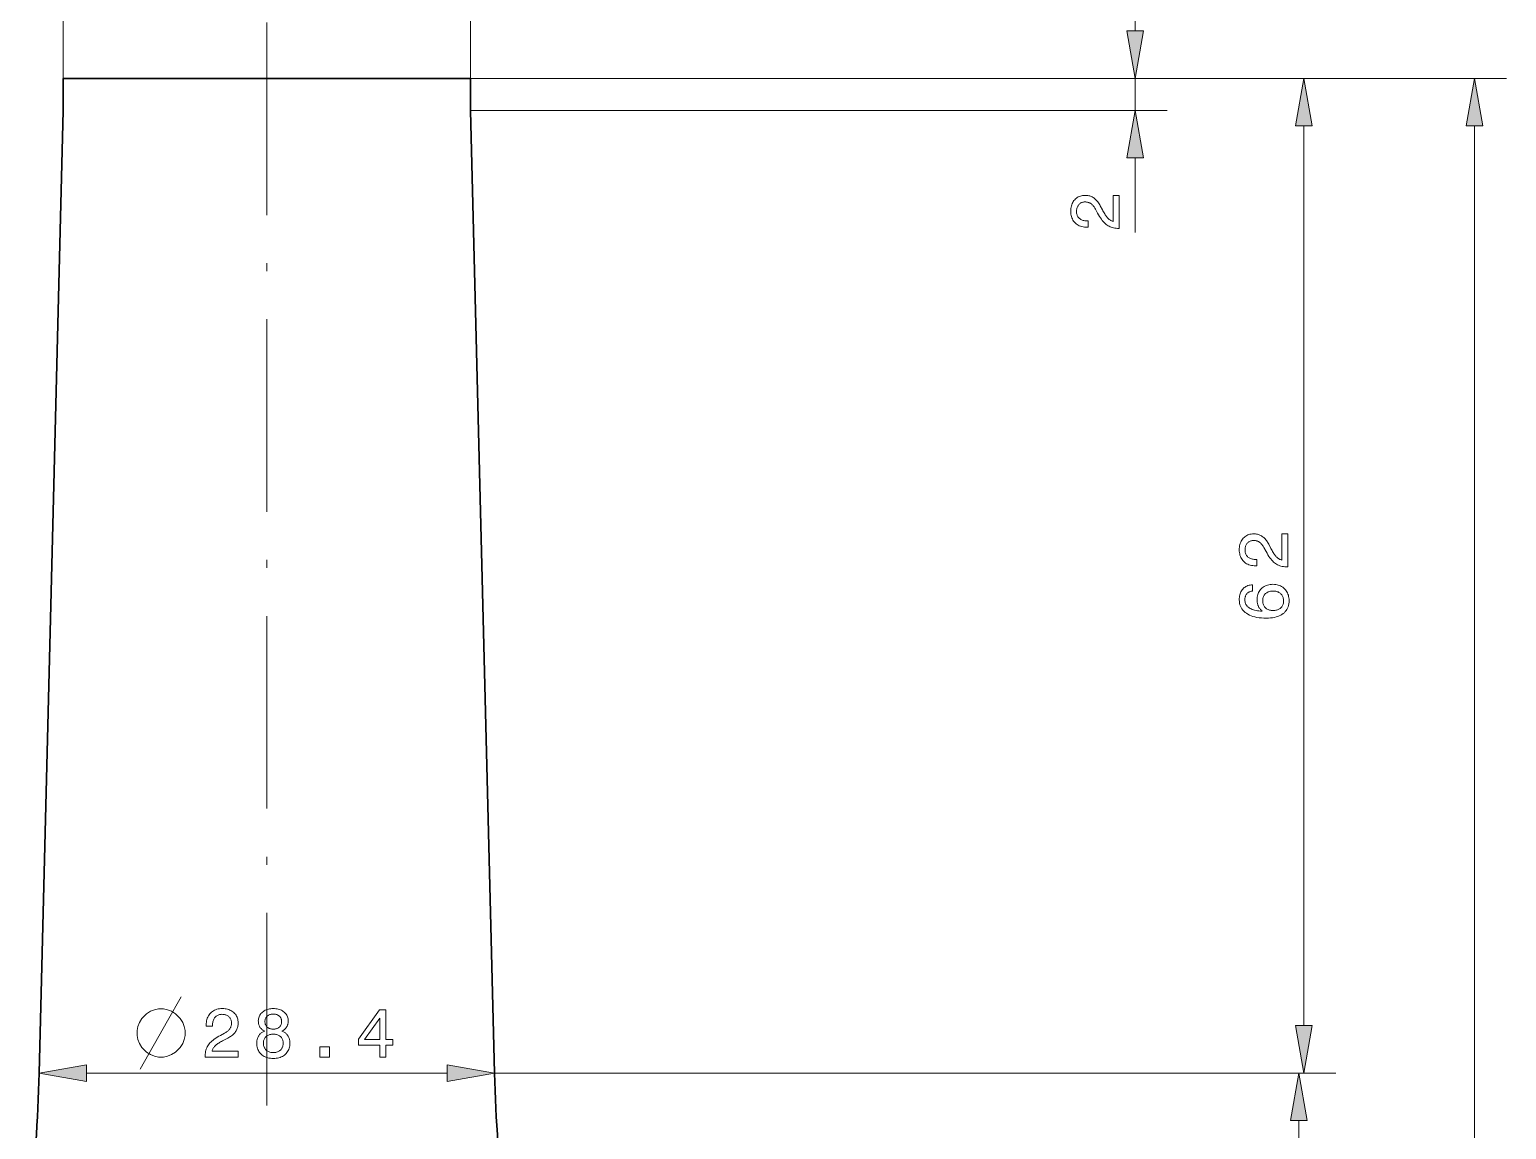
# Model space of a CAD drawing. Extents: x 0 to 297, y 0 to 420.
# Drawn here: x 131.8 to 223.9, y 281.8 to 350.4 of the extents above; entities that cross this region are included whole.
import ezdxf

# ---------------------------------------------------------------- set-up
doc = ezdxf.new("R2010")
doc.units = 0
doc.linetypes.add('DASHDOT', pattern=[18.5, 12, -3, 0.5, -3])

msp = doc.modelspace()

# ---------------------------------------------------------------- linework, layer by layer
at = {"color": 7, "lineweight": 13, "ltscale": 0.462627}
for p, q in [((133.916, 347.315), (133.916, 365.82)), ((159.316, 347.315), (159.316, 365.82))]:
    msp.add_line(p, q, dxfattribs=at)
at = {"color": 7, "linetype": 'DASHDOT', "lineweight": 13}
msp.add_line((146.616, 135.295), (146.616, 361.335), dxfattribs=at)
at = {"color": 7, "lineweight": 13, "ltscale": 0.051139}
msp.add_line((200.76, 350.27), (200.76, 352.315), dxfattribs=at)
at = {"color": 7, "lineweight": 30, "ltscale": 0.05}
for p, q in [((133.916, 345.315), (133.916, 347.315)), ((159.316, 345.315), (159.316, 347.315))]:
    msp.add_line(p, q, dxfattribs=at)
at = {"color": 7, "lineweight": 30}
for p, q in [((159.316, 347.315), (133.916, 347.315)), ((133.916, 345.315), (132.416, 285.315)), ((159.316, 345.315), (160.816, 285.315))]:
    msp.add_line(p, q, dxfattribs=at)
at = {"color": 7, "lineweight": 13}
for p, q in [((159.316, 347.315), (213.266, 347.315)), ((159.316, 347.315), (202.76, 347.315)), ((159.316, 347.315), (223.907, 347.315)), ((159.316, 345.315), (202.76, 345.315)), ((211.266, 288.27), (211.266, 344.361)), ((221.907, 141.27), (221.907, 344.361)), ((135.371, 285.315), (157.862, 285.315)), ((160.816, 285.315), (212.966, 285.315)), ((160.816, 285.315), (213.266, 285.315)), ((210.966, 254.27), (210.966, 282.361))]:
    msp.add_line(p, q, dxfattribs=at)
at = {"color": 7, "lineweight": 13, "ltscale": 0.05}
msp.add_line((200.76, 345.315), (200.76, 347.315), dxfattribs=at)
at = {"color": 7, "lineweight": 13, "ltscale": 0.116125}
msp.add_line((200.76, 337.716), (200.76, 342.361), dxfattribs=at)
at = {"color": 7, "lineweight": 13}
for points in [[(200.239, 350.27), (200.76, 347.315), (201.281, 350.27)], [(211.787, 344.361), (211.266, 347.315), (210.745, 344.361)], [(222.428, 344.361), (221.907, 347.315), (221.386, 344.361)], [(201.281, 342.361), (200.76, 345.315), (200.239, 342.361)], [(199.76, 337.962), (199.747, 337.962), (199.66, 337.964), (199.575, 337.971), (199.493, 337.981), (199.415, 337.995), (199.339, 338.014), (199.266, 338.037), (199.196, 338.064), (199.129, 338.095), (199.065, 338.13), (199.004, 338.169), (198.944, 338.214), (198.885, 338.265), (198.825, 338.323), (198.766, 338.388), (198.707, 338.459), (198.648, 338.537), (198.589, 338.621), (198.53, 338.713), (198.471, 338.811), (198.413, 338.915), (198.273, 339.17), (198.248, 339.215), (198.222, 339.257), (198.196, 339.297), (198.169, 339.334), (198.141, 339.369), (198.113, 339.401), (198.084, 339.431), (198.055, 339.458), (198.025, 339.483), (197.994, 339.506), (197.963, 339.526), (197.93, 339.544), (197.896, 339.559), (197.861, 339.573), (197.826, 339.585), (197.789, 339.594), (197.751, 339.602), (197.712, 339.607), (197.672, 339.61), (197.63, 339.611), (197.584, 339.609), (197.539, 339.604), (197.496, 339.596), (197.454, 339.585), (197.415, 339.57), (197.378, 339.552), (197.342, 339.531), (197.308, 339.506), (197.276, 339.479), (197.246, 339.448), (197.218, 339.414), (197.193, 339.378), (197.171, 339.34), (197.152, 339.299), (197.136, 339.257), (197.123, 339.212), (197.112, 339.165), (197.105, 339.115), (197.101, 339.064), (197.099, 339.01), (197.101, 338.957), (197.107, 338.906), (197.116, 338.857), (197.129, 338.811), (197.145, 338.767), (197.166, 338.725), (197.19, 338.686), (197.218, 338.649), (197.249, 338.614), (197.285, 338.581), (197.323, 338.551), (197.364, 338.525), (197.408, 338.501), (197.455, 338.481), (197.505, 338.463), (197.557, 338.449), (197.613, 338.438), (197.671, 338.43), (197.731, 338.426), (197.795, 338.424), (197.831, 338.424), (197.831, 338.032), (197.77, 338.032), (197.677, 338.035), (197.588, 338.043), (197.503, 338.056), (197.422, 338.075), (197.344, 338.099), (197.271, 338.129), (197.202, 338.164), (197.137, 338.205), (197.075, 338.251), (197.018, 338.302), (196.965, 338.358), (196.918, 338.417), (196.877, 338.481), (196.841, 338.548), (196.81, 338.62), (196.785, 338.695), (196.766, 338.774), (196.752, 338.856), (196.743, 338.943), (196.741, 339.033), (196.743, 339.12), (196.751, 339.204), (196.763, 339.284), (196.78, 339.36), (196.802, 339.434), (196.83, 339.504), (196.862, 339.57), (196.899, 339.633), (196.941, 339.693), (196.987, 339.749), (197.038, 339.801), (197.092, 339.847), (197.149, 339.888), (197.209, 339.924), (197.273, 339.954), (197.339, 339.978), (197.408, 339.998), (197.481, 340.011), (197.556, 340.019), (197.635, 340.022), (197.696, 340.02), (197.755, 340.016), (197.814, 340.008), (197.87, 339.996), (197.925, 339.982), (197.979, 339.964), (198.031, 339.944), (198.081, 339.92), (198.13, 339.892), (198.177, 339.862), (198.223, 339.828), (198.268, 339.791), (198.312, 339.751), (198.354, 339.707), (198.395, 339.659), (198.435, 339.609), (198.473, 339.555), (198.51, 339.498), (198.546, 339.437), (198.581, 339.373), (198.71, 339.12), (198.747, 339.05), (198.783, 338.984), (198.819, 338.922), (198.854, 338.864), (198.888, 338.81), (198.922, 338.76), (198.955, 338.715), (198.987, 338.673), (199.018, 338.636), (199.049, 338.602), (199.08, 338.572), (199.111, 338.544), (199.144, 338.518), (199.176, 338.494), (199.21, 338.472), (199.244, 338.452), (199.279, 338.434), (199.315, 338.419), (199.351, 338.406), (199.389, 338.395), (199.389, 340.022), (199.76, 340.022)], [(210.266, 316.861), (210.253, 316.861), (210.166, 316.863), (210.081, 316.869), (210, 316.879), (209.921, 316.894), (209.845, 316.912), (209.772, 316.935), (209.702, 316.962), (209.635, 316.993), (209.571, 317.028), (209.51, 317.067), (209.451, 317.112), (209.391, 317.163), (209.332, 317.221), (209.272, 317.286), (209.213, 317.357), (209.154, 317.435), (209.095, 317.52), (209.036, 317.611), (208.977, 317.709), (208.919, 317.813), (208.78, 318.069), (208.754, 318.113), (208.729, 318.155), (208.702, 318.195), (208.675, 318.232), (208.648, 318.267), (208.619, 318.3), (208.59, 318.329), (208.561, 318.357), (208.531, 318.381), (208.5, 318.404), (208.469, 318.424), (208.436, 318.442), (208.402, 318.458), (208.368, 318.471), (208.332, 318.483), (208.295, 318.492), (208.257, 318.5), (208.218, 318.505), (208.178, 318.508), (208.137, 318.509), (208.09, 318.508), (208.045, 318.503), (208.002, 318.494), (207.961, 318.483), (207.921, 318.468), (207.884, 318.45), (207.848, 318.429), (207.814, 318.405), (207.782, 318.377), (207.752, 318.346), (207.724, 318.312), (207.699, 318.276), (207.677, 318.238), (207.658, 318.197), (207.642, 318.155), (207.629, 318.11), (207.619, 318.063), (207.611, 318.014), (207.607, 317.962), (207.605, 317.908), (207.607, 317.855), (207.613, 317.804), (207.622, 317.755), (207.635, 317.709), (207.652, 317.665), (207.672, 317.623), (207.696, 317.584), (207.724, 317.547), (207.756, 317.512), (207.791, 317.479), (207.829, 317.449), (207.871, 317.423), (207.915, 317.399), (207.962, 317.379), (208.011, 317.362), (208.064, 317.347), (208.119, 317.336), (208.177, 317.329), (208.238, 317.324), (208.301, 317.322), (208.337, 317.322), (208.337, 316.93), (208.276, 316.93), (208.183, 316.933), (208.094, 316.941), (208.009, 316.954), (207.928, 316.973), (207.851, 316.998), (207.777, 317.027), (207.708, 317.062), (207.643, 317.103), (207.582, 317.149), (207.524, 317.2), (207.471, 317.256), (207.424, 317.316), (207.383, 317.379), (207.347, 317.447), (207.316, 317.518), (207.291, 317.593), (207.272, 317.672), (207.258, 317.755), (207.25, 317.841), (207.247, 317.932), (207.249, 318.018), (207.257, 318.102), (207.269, 318.182), (207.286, 318.259), (207.309, 318.332), (207.336, 318.402), (207.368, 318.468), (207.405, 318.531), (207.447, 318.591), (207.494, 318.647), (207.544, 318.699), (207.598, 318.746), (207.655, 318.786), (207.716, 318.822), (207.779, 318.852), (207.845, 318.877), (207.914, 318.896), (207.987, 318.909), (208.062, 318.918), (208.141, 318.92), (208.202, 318.919), (208.262, 318.914), (208.32, 318.906), (208.376, 318.895), (208.432, 318.88), (208.485, 318.863), (208.537, 318.842), (208.587, 318.818), (208.636, 318.79), (208.684, 318.76), (208.73, 318.726), (208.774, 318.689), (208.818, 318.649), (208.86, 318.605), (208.901, 318.558), (208.941, 318.507), (208.979, 318.453), (209.017, 318.396), (209.053, 318.335), (209.087, 318.271), (209.216, 318.018), (209.253, 317.948), (209.29, 317.882), (209.325, 317.82), (209.36, 317.762), (209.395, 317.708), (209.428, 317.659), (209.461, 317.613), (209.493, 317.571), (209.525, 317.534), (209.555, 317.5), (209.586, 317.47), (209.618, 317.442), (209.65, 317.416), (209.683, 317.392), (209.716, 317.37), (209.75, 317.35), (209.786, 317.333), (209.821, 317.317), (209.858, 317.304), (209.895, 317.293), (209.895, 318.92), (210.266, 318.92)], [(208.078, 315.752), (208.078, 315.355), (208.032, 315.349), (207.988, 315.341), (207.947, 315.331), (207.908, 315.318), (207.871, 315.303), (207.837, 315.286), (207.804, 315.266), (207.774, 315.244), (207.746, 315.22), (207.72, 315.193), (207.697, 315.164), (207.676, 315.133), (207.657, 315.1), (207.641, 315.065), (207.628, 315.028), (207.617, 314.989), (207.608, 314.948), (207.602, 314.904), (207.598, 314.859), (207.597, 314.811), (207.6, 314.747), (207.608, 314.686), (207.621, 314.628), (207.64, 314.573), (207.664, 314.521), (207.694, 314.472), (207.729, 314.426), (207.77, 314.384), (207.815, 314.344), (207.867, 314.307), (207.924, 314.274), (207.986, 314.243), (208.054, 314.216), (208.127, 314.191), (208.206, 314.169), (208.291, 314.15), (208.381, 314.134), (208.477, 314.121), (208.578, 314.11), (208.685, 314.103), (208.653, 314.129), (208.623, 314.156), (208.594, 314.184), (208.567, 314.213), (208.542, 314.243), (208.518, 314.275), (208.496, 314.307), (208.475, 314.341), (208.456, 314.376), (208.438, 314.412), (208.422, 314.449), (208.408, 314.487), (208.395, 314.525), (208.384, 314.565), (208.375, 314.605), (208.367, 314.646), (208.361, 314.688), (208.357, 314.731), (208.355, 314.775), (208.354, 314.82), (208.356, 314.903), (208.365, 314.984), (208.378, 315.061), (208.397, 315.135), (208.422, 315.206), (208.452, 315.273), (208.488, 315.337), (208.528, 315.399), (208.575, 315.457), (208.627, 315.511), (208.683, 315.562), (208.743, 315.607), (208.806, 315.647), (208.873, 315.681), (208.943, 315.711), (209.017, 315.734), (209.094, 315.753), (209.175, 315.766), (209.259, 315.774), (209.347, 315.777), (209.434, 315.774), (209.519, 315.766), (209.6, 315.752), (209.677, 315.732), (209.752, 315.707), (209.823, 315.676), (209.89, 315.639), (209.955, 315.597), (210.015, 315.549), (210.073, 315.495), (210.126, 315.437), (210.174, 315.376), (210.215, 315.311), (210.252, 315.242), (210.283, 315.171), (210.308, 315.095), (210.327, 315.016), (210.341, 314.934), (210.35, 314.848), (210.352, 314.759), (210.349, 314.656), (210.338, 314.558), (210.32, 314.465), (210.294, 314.376), (210.261, 314.293), (210.221, 314.215), (210.174, 314.142), (210.119, 314.073), (210.057, 314.01), (209.988, 313.951), (209.911, 313.898), (209.829, 313.85), (209.74, 313.808), (209.644, 313.772), (209.542, 313.741), (209.434, 313.716), (209.319, 313.696), (209.198, 313.682), (209.07, 313.674), (208.936, 313.671), (208.778, 313.674), (208.628, 313.683), (208.485, 313.698), (208.35, 313.719), (208.221, 313.745), (208.1, 313.778), (207.986, 313.817), (207.88, 313.862), (207.781, 313.912), (207.689, 313.969), (207.605, 314.031), (207.53, 314.098), (207.463, 314.17), (207.406, 314.246), (207.357, 314.327), (207.318, 314.413), (207.287, 314.504), (207.265, 314.6), (207.251, 314.7), (207.247, 314.805), (207.249, 314.889), (207.256, 314.969), (207.266, 315.046), (207.282, 315.119), (207.301, 315.188), (207.325, 315.254), (207.353, 315.316), (207.386, 315.374), (207.423, 315.429), (207.464, 315.481), (207.509, 315.528), (207.558, 315.571), (207.611, 315.609), (207.666, 315.643), (207.726, 315.672), (207.789, 315.697), (207.856, 315.717), (207.926, 315.733), (208, 315.745)], [(209.351, 315.359), (209.294, 315.358), (209.238, 315.353), (209.186, 315.345), (209.135, 315.333), (209.087, 315.319), (209.042, 315.301), (208.999, 315.28), (208.958, 315.256), (208.919, 315.228), (208.883, 315.197), (208.85, 315.164), (208.82, 315.128), (208.794, 315.091), (208.771, 315.051), (208.752, 315.01), (208.736, 314.966), (208.724, 314.92), (208.715, 314.873), (208.71, 314.823), (208.708, 314.771), (208.71, 314.714), (208.715, 314.658), (208.723, 314.606), (208.736, 314.556), (208.751, 314.508), (208.77, 314.463), (208.793, 314.421), (208.819, 314.381), (208.848, 314.343), (208.881, 314.309), (208.917, 314.277), (208.955, 314.248), (208.996, 314.223), (209.04, 314.201), (209.086, 314.183), (209.135, 314.168), (209.186, 314.156), (209.24, 314.148), (209.296, 314.143), (209.355, 314.141), (209.414, 314.143), (209.471, 314.148), (209.525, 314.156), (209.576, 314.167), (209.626, 314.182), (209.672, 314.201), (209.716, 314.222), (209.758, 314.247), (209.797, 314.275), (209.834, 314.306), (209.867, 314.341), (209.897, 314.377), (209.924, 314.416), (209.947, 314.458), (209.967, 314.501), (209.982, 314.547), (209.995, 314.595), (210.004, 314.646), (210.009, 314.699), (210.011, 314.754), (210.009, 314.807), (210.004, 314.858), (209.994, 314.907), (209.982, 314.954), (209.965, 314.999), (209.945, 315.041), (209.921, 315.082), (209.894, 315.121), (209.863, 315.157), (209.828, 315.192), (209.791, 315.224), (209.751, 315.252), (209.709, 315.277), (209.665, 315.299), (209.618, 315.318), (209.569, 315.333), (209.518, 315.344), (209.464, 315.353), (209.409, 315.358)], [(140.167, 289.315), (139.867, 289.315), (139.617, 289.265), (139.367, 289.165), (139.117, 289.015), (138.817, 288.715), (138.667, 288.465), (138.567, 288.215), (138.517, 287.965), (138.517, 287.665), (138.567, 287.415), (138.667, 287.165), (138.817, 286.915), (139.117, 286.615), (139.367, 286.465), (139.617, 286.365), (139.867, 286.315), (140.167, 286.315), (140.417, 286.365), (140.667, 286.465), (140.917, 286.615), (141.217, 286.915), (141.367, 287.165), (141.467, 287.415), (141.517, 287.665), (141.517, 287.965), (141.467, 288.215), (141.367, 288.465), (141.217, 288.715), (140.917, 289.015), (140.667, 289.165), (140.417, 289.265)], [(142.764, 286.315), (142.764, 286.328), (142.766, 286.415), (142.772, 286.5), (142.782, 286.581), (142.797, 286.66), (142.816, 286.736), (142.838, 286.809), (142.865, 286.879), (142.896, 286.946), (142.931, 287.01), (142.97, 287.071), (143.015, 287.131), (143.066, 287.19), (143.124, 287.249), (143.189, 287.309), (143.26, 287.368), (143.338, 287.427), (143.423, 287.486), (143.514, 287.545), (143.612, 287.604), (143.717, 287.662), (143.972, 287.801), (144.017, 287.827), (144.059, 287.852), (144.099, 287.879), (144.136, 287.906), (144.171, 287.933), (144.203, 287.962), (144.233, 287.991), (144.26, 288.02), (144.285, 288.05), (144.307, 288.081), (144.327, 288.112), (144.345, 288.145), (144.361, 288.179), (144.375, 288.213), (144.386, 288.249), (144.396, 288.286), (144.403, 288.324), (144.408, 288.363), (144.411, 288.403), (144.413, 288.444), (144.411, 288.491), (144.406, 288.536), (144.398, 288.579), (144.386, 288.62), (144.372, 288.66), (144.354, 288.697), (144.332, 288.733), (144.308, 288.767), (144.28, 288.799), (144.249, 288.829), (144.215, 288.857), (144.179, 288.882), (144.141, 288.904), (144.101, 288.923), (144.058, 288.939), (144.013, 288.952), (143.966, 288.963), (143.917, 288.97), (143.865, 288.974), (143.812, 288.976), (143.758, 288.974), (143.707, 288.968), (143.659, 288.959), (143.612, 288.946), (143.568, 288.929), (143.527, 288.909), (143.487, 288.885), (143.45, 288.857), (143.415, 288.825), (143.383, 288.79), (143.353, 288.752), (143.326, 288.71), (143.303, 288.666), (143.282, 288.62), (143.265, 288.57), (143.251, 288.517), (143.24, 288.462), (143.232, 288.404), (143.227, 288.344), (143.226, 288.28), (143.226, 288.244), (142.833, 288.244), (142.833, 288.305), (142.836, 288.398), (142.844, 288.487), (142.858, 288.572), (142.877, 288.653), (142.901, 288.73), (142.931, 288.804), (142.966, 288.873), (143.006, 288.938), (143.052, 288.999), (143.103, 289.057), (143.159, 289.11), (143.219, 289.157), (143.282, 289.198), (143.35, 289.234), (143.421, 289.265), (143.496, 289.29), (143.575, 289.309), (143.658, 289.323), (143.744, 289.331), (143.835, 289.334), (143.922, 289.332), (144.005, 289.324), (144.085, 289.312), (144.162, 289.295), (144.235, 289.272), (144.305, 289.245), (144.372, 289.213), (144.435, 289.176), (144.494, 289.134), (144.551, 289.087), (144.602, 289.037), (144.649, 288.983), (144.69, 288.926), (144.725, 288.865), (144.755, 288.802), (144.78, 288.736), (144.799, 288.667), (144.813, 288.594), (144.821, 288.519), (144.824, 288.44), (144.822, 288.379), (144.817, 288.319), (144.809, 288.261), (144.798, 288.205), (144.784, 288.15), (144.766, 288.096), (144.745, 288.044), (144.721, 287.994), (144.694, 287.945), (144.663, 287.897), (144.63, 287.851), (144.593, 287.807), (144.552, 287.763), (144.508, 287.721), (144.461, 287.68), (144.41, 287.64), (144.356, 287.602), (144.299, 287.564), (144.238, 287.528), (144.174, 287.494), (143.921, 287.365), (143.851, 287.328), (143.785, 287.291), (143.723, 287.256), (143.665, 287.221), (143.612, 287.186), (143.562, 287.153), (143.516, 287.12), (143.475, 287.088), (143.437, 287.056), (143.404, 287.026), (143.373, 286.995), (143.345, 286.963), (143.319, 286.931), (143.295, 286.898), (143.273, 286.865), (143.254, 286.831), (143.236, 286.796), (143.221, 286.76), (143.207, 286.723), (143.196, 286.686), (144.824, 286.686), (144.824, 286.315)], [(146.479, 287.93), (146.44, 287.949), (146.403, 287.969), (146.369, 287.99), (146.336, 288.013), (146.305, 288.037), (146.276, 288.062), (146.25, 288.089), (146.225, 288.117), (146.202, 288.146), (146.181, 288.177), (146.162, 288.209), (146.146, 288.242), (146.131, 288.277), (146.118, 288.313), (146.107, 288.351), (146.098, 288.39), (146.091, 288.43), (146.086, 288.472), (146.083, 288.516), (146.082, 288.56), (146.085, 288.628), (146.093, 288.693), (146.105, 288.755), (146.124, 288.815), (146.147, 288.872), (146.175, 288.926), (146.209, 288.978), (146.248, 289.028), (146.291, 289.075), (146.34, 289.119), (146.394, 289.16), (146.45, 289.196), (146.51, 289.229), (146.572, 289.257), (146.638, 289.28), (146.707, 289.3), (146.779, 289.315), (146.854, 289.326), (146.933, 289.332), (147.014, 289.334), (147.096, 289.332), (147.175, 289.326), (147.25, 289.315), (147.322, 289.3), (147.391, 289.28), (147.457, 289.257), (147.519, 289.229), (147.579, 289.196), (147.635, 289.16), (147.688, 289.119), (147.736, 289.075), (147.78, 289.028), (147.818, 288.978), (147.852, 288.926), (147.88, 288.872), (147.903, 288.815), (147.921, 288.755), (147.934, 288.693), (147.941, 288.628), (147.944, 288.56), (147.943, 288.515), (147.94, 288.471), (147.935, 288.429), (147.928, 288.388), (147.92, 288.349), (147.909, 288.311), (147.896, 288.275), (147.882, 288.24), (147.865, 288.207), (147.847, 288.175), (147.826, 288.144), (147.804, 288.115), (147.779, 288.087), (147.753, 288.061), (147.724, 288.035), (147.693, 288.012), (147.66, 287.989), (147.626, 287.968), (147.589, 287.948), (147.55, 287.93), (147.598, 287.91), (147.643, 287.889), (147.687, 287.865), (147.727, 287.84), (147.766, 287.812), (147.802, 287.783), (147.835, 287.752), (147.867, 287.718), (147.895, 287.683), (147.922, 287.645), (147.945, 287.606), (147.967, 287.565), (147.986, 287.523), (148.002, 287.478), (148.016, 287.432), (148.027, 287.384), (148.036, 287.334), (148.042, 287.283), (148.046, 287.23), (148.047, 287.175), (148.044, 287.091), (148.036, 287.009), (148.022, 286.932), (148.002, 286.858), (147.977, 286.787), (147.947, 286.72), (147.91, 286.656), (147.868, 286.596), (147.821, 286.539), (147.768, 286.486), (147.71, 286.437), (147.648, 286.393), (147.583, 286.355), (147.513, 286.321), (147.44, 286.293), (147.362, 286.27), (147.281, 286.252), (147.196, 286.239), (147.107, 286.231), (147.014, 286.229), (146.921, 286.231), (146.832, 286.239), (146.747, 286.252), (146.666, 286.27), (146.589, 286.293), (146.515, 286.321), (146.446, 286.355), (146.381, 286.393), (146.319, 286.437), (146.261, 286.486), (146.209, 286.539), (146.161, 286.596), (146.12, 286.656), (146.083, 286.72), (146.053, 286.787), (146.028, 286.858), (146.008, 286.932), (145.994, 287.009), (145.986, 287.091), (145.983, 287.175), (145.984, 287.23), (145.988, 287.283), (145.994, 287.334), (146.003, 287.384), (146.015, 287.432), (146.028, 287.478), (146.045, 287.523), (146.063, 287.565), (146.085, 287.606), (146.109, 287.645), (146.135, 287.683), (146.164, 287.718), (146.195, 287.752), (146.228, 287.783), (146.264, 287.812), (146.302, 287.84), (146.343, 287.865), (146.386, 287.889), (146.431, 287.91)], [(153.649, 286.315), (153.649, 287.057), (152.331, 287.057), (152.331, 287.437), (153.644, 289.248), (154.037, 289.248), (154.037, 287.403), (154.465, 287.403), (154.465, 287.057), (154.037, 287.057), (154.037, 286.315)], [(146.493, 288.527), (146.495, 288.484), (146.499, 288.444), (146.506, 288.405), (146.516, 288.368), (146.529, 288.333), (146.545, 288.299), (146.563, 288.267), (146.584, 288.237), (146.609, 288.208), (146.636, 288.181), (146.665, 288.156), (146.696, 288.134), (146.729, 288.114), (146.764, 288.097), (146.801, 288.083), (146.84, 288.071), (146.881, 288.062), (146.923, 288.055), (146.968, 288.052), (147.014, 288.05), (147.061, 288.052), (147.106, 288.055), (147.148, 288.062), (147.189, 288.071), (147.228, 288.083), (147.265, 288.097), (147.301, 288.114), (147.334, 288.134), (147.365, 288.156), (147.395, 288.181), (147.422, 288.208), (147.446, 288.237), (147.467, 288.267), (147.486, 288.299), (147.501, 288.333), (147.514, 288.368), (147.524, 288.405), (147.531, 288.444), (147.535, 288.484), (147.537, 288.527), (147.536, 288.569), (147.531, 288.609), (147.524, 288.647), (147.515, 288.684), (147.502, 288.719), (147.487, 288.752), (147.469, 288.783), (147.448, 288.812), (147.424, 288.839), (147.398, 288.865), (147.369, 288.888), (147.338, 288.909), (147.305, 288.928), (147.27, 288.944), (147.232, 288.958), (147.193, 288.969), (147.151, 288.977), (147.108, 288.983), (147.062, 288.987), (147.014, 288.988), (146.967, 288.987), (146.921, 288.983), (146.878, 288.977), (146.837, 288.969), (146.797, 288.958), (146.76, 288.944), (146.725, 288.928), (146.692, 288.909), (146.661, 288.888), (146.632, 288.865), (146.606, 288.839), (146.582, 288.812), (146.562, 288.783), (146.543, 288.752), (146.528, 288.719), (146.516, 288.684), (146.506, 288.647), (146.499, 288.609), (146.495, 288.569)], [(152.694, 287.403), (153.649, 287.403), (153.649, 288.746)], [(210.745, 288.27), (211.266, 285.315), (211.787, 288.27)], [(146.398, 287.184), (146.4, 287.13), (146.405, 287.079), (146.413, 287.03), (146.425, 286.983), (146.44, 286.938), (146.458, 286.896), (146.48, 286.856), (146.504, 286.819), (146.533, 286.783), (146.564, 286.75), (146.598, 286.72), (146.635, 286.693), (146.674, 286.669), (146.715, 286.649), (146.759, 286.631), (146.805, 286.617), (146.854, 286.606), (146.905, 286.598), (146.958, 286.593), (147.014, 286.591), (147.07, 286.593), (147.124, 286.598), (147.175, 286.606), (147.224, 286.617), (147.27, 286.631), (147.314, 286.649), (147.356, 286.669), (147.395, 286.693), (147.432, 286.72), (147.466, 286.75), (147.498, 286.783), (147.526, 286.819), (147.551, 286.856), (147.572, 286.896), (147.59, 286.938), (147.605, 286.983), (147.617, 287.03), (147.625, 287.079), (147.63, 287.13), (147.632, 287.184), (147.63, 287.234), (147.625, 287.281), (147.617, 287.327), (147.605, 287.371), (147.591, 287.412), (147.573, 287.452), (147.551, 287.489), (147.527, 287.524), (147.499, 287.557), (147.467, 287.587), (147.433, 287.616), (147.397, 287.641), (147.357, 287.663), (147.316, 287.683), (147.272, 287.699), (147.225, 287.712), (147.176, 287.723), (147.125, 287.73), (147.071, 287.735), (147.014, 287.736), (146.958, 287.735), (146.904, 287.73), (146.853, 287.723), (146.804, 287.712), (146.758, 287.699), (146.714, 287.683), (146.673, 287.663), (146.634, 287.641), (146.597, 287.616), (146.563, 287.587), (146.532, 287.557), (146.504, 287.524), (146.479, 287.489), (146.458, 287.452), (146.44, 287.412), (146.425, 287.371), (146.413, 287.327), (146.405, 287.281), (146.4, 287.234)], [(149.915, 286.315), (149.915, 286.958), (150.512, 286.958), (150.512, 286.315)], [(135.371, 285.836), (132.416, 285.315), (135.371, 284.794)], [(157.862, 284.794), (160.816, 285.315), (157.862, 285.836)], [(211.487, 282.361), (210.966, 285.315), (210.445, 282.361)]]:
    msp.add_lwpolyline(points, close=True, dxfattribs=at)
msp.add_lwpolyline([(138.717, 285.565), (140.417, 288.565), (141.267, 290.065)], dxfattribs=at)
at = {"color": 7, "lineweight": 30}
for centre, start, end in [((32.447, 287.814), 353.55802, 358.5679), ((260.785, 287.814), 181.43209, 186.44198)]:
    msp.add_arc(centre, 100, start, end, dxfattribs=at)
at = {"color": 7, "lineweight": 13}
for points in [[(200.239, 350.27), (200.76, 347.315), (200.239, 350.27), (201.281, 350.27)], [(211.787, 344.361), (211.266, 347.315), (211.787, 344.361), (210.745, 344.361)], [(222.428, 344.361), (221.907, 347.315), (222.428, 344.361), (221.386, 344.361)], [(201.281, 342.361), (200.76, 345.315), (201.281, 342.361), (200.239, 342.361)], [(210.745, 288.27), (211.266, 285.315), (210.745, 288.27), (211.787, 288.27)], [(135.371, 285.836), (132.416, 285.315), (135.371, 285.836), (135.371, 284.794)], [(157.862, 284.794), (160.816, 285.315), (157.862, 284.794), (157.862, 285.836)], [(211.487, 282.361), (210.966, 285.315), (211.487, 282.361), (210.445, 282.361)]]:
    msp.add_solid(points, dxfattribs=at)

doc.saveas('drawing.dxf')
